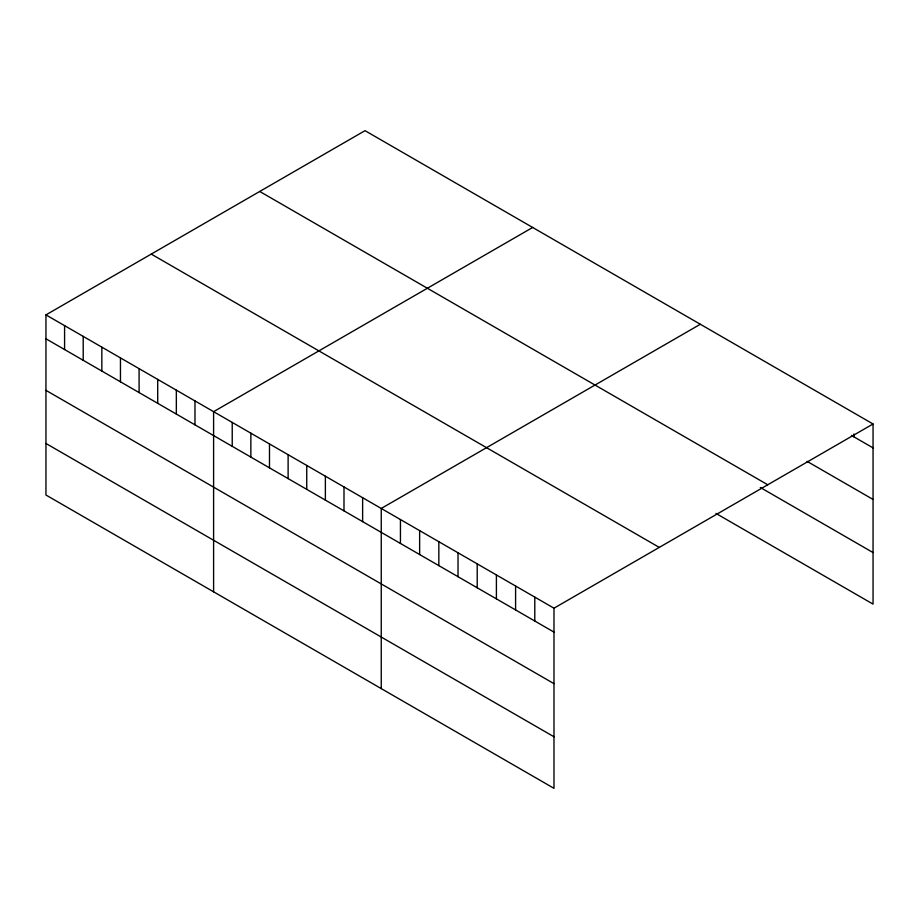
<?xml version="1.0" encoding="UTF-8"?>
<svg xmlns="http://www.w3.org/2000/svg" width="919" height="919" viewBox="0 0 919 919"><rect width="100%" height="100%" fill="white"/><g stroke="black" fill="none" stroke-linecap="round" stroke-linejoin="round"><path stroke-width="1.38" d="M45.95 314.884L553.985 608.194L553.985 788.33L45.95 495.019L45.95 314.884L365.015 130.67L873.05 423.981L873.05 604.116L715.912 513.399M532.664 227.464L213.599 411.678L213.599 591.813M700.324 324.258L381.247 508.46L381.247 688.607M553.985 608.194L873.05 423.981M851.453 435.422L873.05 447.886M807.077 461.361L873.05 499.442M259.721 191.462L767.756 484.772M760.3 487.461L873.05 552.56M151.244 254.092L659.279 547.402M45.95 338.789L553.985 632.1M45.95 390.345L553.985 683.656M45.95 443.463L553.985 736.774M853.854 433.998L853.854 436.812M534.789 597.109L534.789 621.014M515.593 586.035L515.593 609.94M496.409 574.949L496.409 598.855M477.214 563.864L477.214 587.781M458.018 552.79L458.018 576.695M438.834 541.705L438.834 565.622M419.638 530.631L419.638 554.536M400.443 519.545L400.443 543.451M362.626 497.707L362.626 521.624M343.993 486.955L343.993 510.861M325.372 476.203L325.372 500.108M306.739 465.451L306.739 489.356M288.118 454.687L288.118 478.604M269.485 443.934L269.485 467.851M250.853 433.182L250.853 457.088M232.231 422.43L232.231 446.335M194.977 400.914L194.977 424.831M176.345 390.161L176.345 414.078M157.712 379.409L157.712 403.315M139.091 368.657L139.091 392.562M120.458 357.893L120.458 381.81M101.837 347.141L101.837 371.058M83.204 336.388L83.204 360.294M64.583 325.636L64.583 349.542"/></g></svg>
